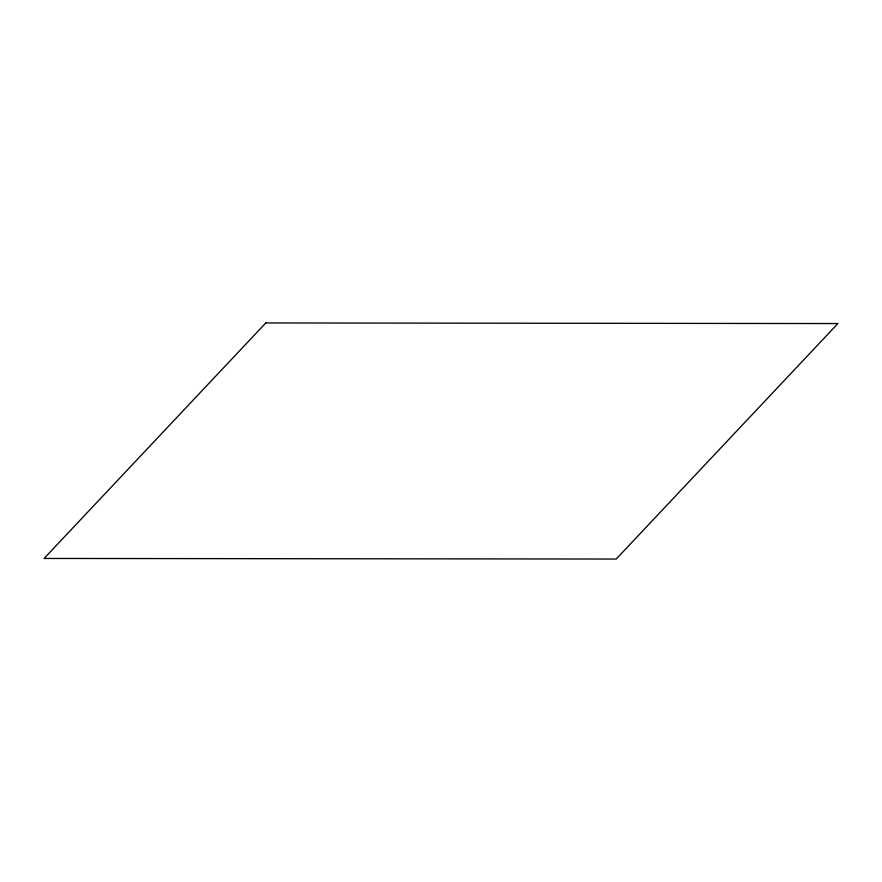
<?xml version="1.0" encoding="UTF-8"?>
<svg xmlns="http://www.w3.org/2000/svg" width="882" height="882" viewBox="0 0 882 882"><rect width="100%" height="100%" fill="white"/><g stroke="black" fill="none" stroke-linecap="round" stroke-linejoin="round"><path stroke-width="1.32" d="M265.791 322.955L44.1 558.449L616.209 559.045L837.9 323.551L265.791 322.955"/></g></svg>
